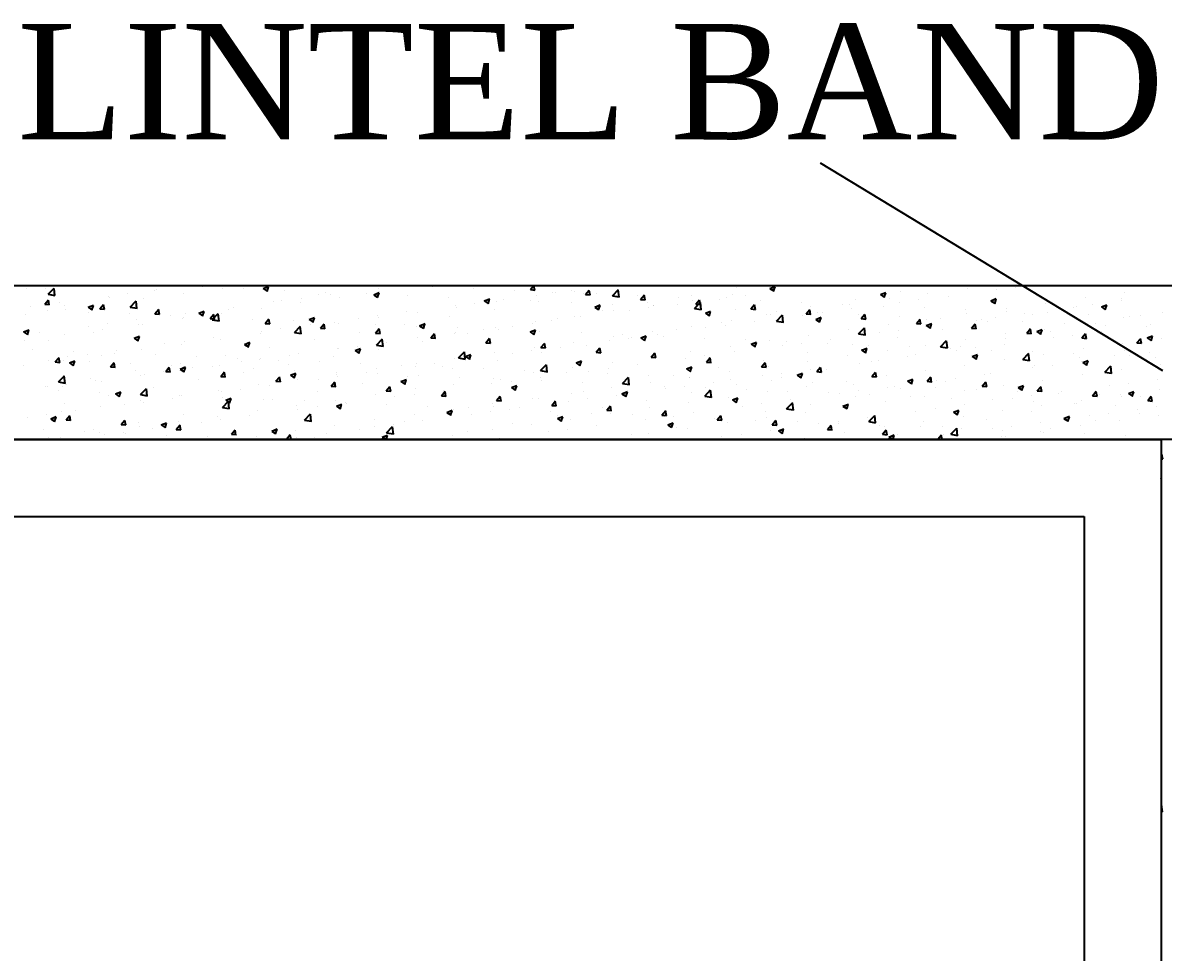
# Model space of a CAD drawing. Header units: metres. Extents: x 605 to 716, y 216 to 296.
# Drawn here: x 621.164 to 623.249, y 221.205 to 222.905 of the extents above; entities that cross this region are included whole.
import ezdxf

# ---------------------------------------------------------------- set-up
doc = ezdxf.new("R2010")
doc.units = ezdxf.units.M
doc.layers.add('1', color=1, linetype='Continuous')
doc.styles.add('ROMANTIC', font='romantic.ttf', dxfattribs={"width": 0.8})

# ---------------------------------------------------------------- blocks, each defined once
blk = doc.blocks.new('A$C1A3C141D')
at = {"color": 0}
for p, q in [((209.46, -148.05), (240.44, -166.85)), ((308.09, -159.19), (61.17, -159.19)), ((308.09, -173.11), (61.17, -173.11)), ((128.95, -173.11), (240.31, -173.11)), ((240.31, -173.11), (240.31, -298.39)), ((135.91, -180.07), (233.35, -180.07)), ((233.35, -180.07), (233.35, -291.43))]:
    blk.add_line(p, q, dxfattribs=at)
at = {"color": 2}
for p, q in [((137.61, -159.48), (137.61, -159.48)), ((139.37, -159.46), (139.37, -159.46)), ((139.57, -159.96), (140.12, -159.4)), ((139.57, -159.96), (140.19, -160.06)), ((140.19, -160.08), (140.11, -159.42)), ((146.76, -159.89), (146.76, -159.89)), ((149.16, -159.59), (149.16, -159.59)), ((149.39, -159.54), (149.39, -159.54)), ((151.8, -159.85), (151.8, -159.85)), ((153.5, -159.28), (153.5, -159.28)), ((155.32, -159.41), (155.32, -159.41)), ((157.22, -159.44), (157.22, -159.44)), ((159.05, -159.44), (159.53, -159.25)), ((159.05, -159.44), (159.39, -159.67)), ((159.39, -159.71), (159.53, -159.29)), ((160.93, -159.6), (160.93, -159.6)), ((164, -159.94), (164, -159.94)), ((164.65, -159.76), (164.65, -159.76)), ((165.11, -159.97), (165.11, -159.97)), ((168.05, -159.24), (168.05, -159.24)), ((168.37, -159.91), (168.37, -159.91)), ((169.05, -160), (169.54, -159.81)), ((169.05, -160), (169.39, -160.23)), ((169.39, -160.26), (169.53, -159.84)), ((169.51, -159.4), (169.51, -159.4)), ((169.55, -159.74), (169.55, -159.74)), ((173.13, -159.25), (173.13, -159.25)), ((174.33, -159.29), (174.33, -159.29)), ((178.04, -159.45), (178.04, -159.45)), ((181.76, -159.61), (181.76, -159.61)), ((183.22, -159.54), (183.51, -159.19)), ((183.22, -159.54), (183.64, -159.58)), ((183.63, -159.61), (183.55, -159.19)), ((185.22, -159.83), (185.22, -159.83)), ((185.47, -159.76), (185.47, -159.76)), ((186.97, -159.6), (186.97, -159.6)), ((187.26, -159.67), (187.26, -159.67)), ((188.06, -159.91), (188.06, -159.91)), ((188.21, -159.98), (188.55, -159.58)), ((188.21, -159.98), (188.63, -160.01)), ((188.62, -160.05), (188.54, -159.61)), ((189.19, -159.92), (189.19, -159.92)), ((189.6, -159.25), (189.6, -159.25)), ((190.65, -160.09), (191.19, -159.53)), ((191.26, -160.22), (191.18, -159.55)), ((192.12, -159.21), (192.12, -159.21)), ((201.91, -159.35), (201.91, -159.35)), ((204.9, -159.42), (205.39, -159.24)), ((204.9, -159.42), (205.25, -159.66)), ((205.07, -159.52), (205.07, -159.52)), ((205.24, -159.69), (205.39, -159.27)), ((205.32, -159.69), (205.32, -159.69)), ((214.91, -159.98), (215.39, -159.79)), ((214.91, -159.98), (215.25, -160.22)), ((215.25, -160.25), (215.39, -159.83)), ((216.74, -159.69), (216.74, -159.69)), ((219.2, -159.93), (219.2, -159.93)), ((222.82, -159.41), (222.82, -159.41)), ((225.43, -159.55), (225.43, -159.55)), ((227.17, -159.32), (227.17, -159.32)), ((234.9, -159.2), (234.9, -159.19)), ((237.01, -159.78), (237.01, -159.78)), ((139.26, -160.85), (139.59, -160.45)), ((139.26, -160.85), (139.67, -160.88)), ((139.67, -160.92), (139.59, -160.48)), ((140.62, -160.69), (140.62, -160.69)), ((141.04, -160.99), (141.04, -160.99)), ((143.2, -161.13), (143.68, -160.94)), ((143.54, -161.39), (143.68, -160.97)), ((144.25, -161.28), (144.58, -160.88)), ((144.66, -161.35), (144.58, -160.92)), ((144.61, -160.86), (144.61, -160.86)), ((145.02, -160.12), (145.02, -160.12)), ((145.1, -160.29), (145.1, -160.29)), ((147, -161.11), (147.54, -160.55)), ((147.61, -161.24), (147.54, -160.57)), ((148.23, -160.34), (148.23, -160.34)), ((159.94, -160.64), (159.94, -160.64)), ((160.73, -160.55), (160.73, -160.55)), ((162.42, -160.71), (162.42, -160.71)), ((162.48, -160.32), (162.48, -160.32)), ((165.94, -160.27), (165.94, -160.27)), ((172.08, -160.07), (172.08, -160.07)), ((175.8, -160.23), (175.8, -160.23)), ((176.45, -160.99), (176.45, -160.99)), ((178.19, -160.76), (178.19, -160.76)), ((179.05, -160.55), (179.54, -160.37)), ((179.05, -160.55), (179.4, -160.79)), ((179.39, -160.82), (179.53, -160.4)), ((179.51, -160.38), (179.51, -160.38)), ((180.17, -160.6), (180.17, -160.6)), ((180.83, -160.41), (180.83, -160.41)), ((183.23, -160.54), (183.23, -160.54)), ((183.74, -160.11), (183.74, -160.11)), ((184, -160.61), (184, -160.61)), ((186.94, -160.7), (186.94, -160.7)), ((189.05, -161.11), (189.54, -160.92)), ((189.39, -161.38), (189.53, -160.96)), ((190.65, -160.09), (191.27, -160.19)), ((190.66, -160.85), (190.66, -160.85)), ((192.91, -160.08), (192.91, -160.08)), ((193.2, -160.42), (193.54, -160.02)), ((193.2, -160.42), (193.62, -160.45)), ((193.61, -160.49), (193.53, -160.05)), ((193.79, -160.74), (193.79, -160.74)), ((194.36, -160.97), (194.36, -160.97)), ((194.37, -161.01), (194.37, -161.01)), ((196.54, -160.84), (196.54, -160.84)), ((196.62, -160.23), (196.62, -160.23)), ((197.85, -160.05), (197.85, -160.05)), ((197.88, -160.53), (197.88, -160.53)), ((198.07, -161.24), (198.62, -160.68)), ((198.2, -160.85), (198.53, -160.45)), ((198.2, -160.85), (198.61, -160.89)), ((198.61, -160.92), (198.53, -160.49)), ((198.69, -161.37), (198.61, -160.71)), ((200.34, -160.39), (200.34, -160.39)), ((200.94, -160.27), (200.94, -160.27)), ((201.49, -160.01), (201.49, -160.01)), ((202.68, -160.04), (202.68, -160.04)), ((203.19, -161.29), (203.52, -160.89)), ((203.6, -161.36), (203.52, -160.92)), ((204.05, -160.55), (204.05, -160.55)), ((207.77, -160.7), (207.77, -160.7)), ((211.48, -160.86), (211.48, -160.86)), ((212.11, -160.86), (212.11, -160.86)), ((212.68, -160.39), (212.68, -160.39)), ((215.2, -161.02), (215.2, -161.02)), ((215.69, -160.37), (215.69, -160.37)), ((216.66, -160.7), (216.66, -160.7)), ((218.4, -160.47), (218.4, -160.47)), ((221.04, -160.12), (221.04, -160.12)), ((224.91, -160.54), (225.4, -160.35)), ((224.91, -160.54), (225.25, -160.77)), ((225.25, -160.81), (225.39, -160.39)), ((229.82, -160.79), (229.82, -160.79)), ((233.44, -160.27), (233.44, -160.27)), ((234.12, -160.91), (234.12, -160.91)), ((234.91, -161.1), (235.4, -160.91)), ((235.25, -161.36), (235.39, -160.94)), ((236.75, -160.36), (236.75, -160.36)), ((236.75, -160.56), (236.75, -160.56)), ((137.52, -161.8), (137.52, -161.8)), ((137.99, -161.04), (137.99, -161.04)), ((139.51, -161.42), (139.51, -161.42)), ((141.1, -161.31), (141.1, -161.31)), ((143.2, -161.13), (143.54, -161.36)), ((143.22, -161.57), (143.22, -161.57)), ((144.25, -161.28), (144.66, -161.32)), ((146.94, -161.73), (146.94, -161.73)), ((147, -161.11), (147.62, -161.21)), ((149.24, -161.72), (149.58, -161.32)), ((149.24, -161.72), (149.66, -161.76)), ((149.65, -161.79), (149.57, -161.35)), ((150.65, -161.89), (150.65, -161.89)), ((151.82, -162.03), (151.82, -162.03)), ((151.96, -161.71), (151.96, -161.71)), ((153.2, -161.68), (153.69, -161.5)), ((153.2, -161.68), (153.54, -161.92)), ((153.54, -161.95), (153.68, -161.53)), ((153.7, -161.48), (153.7, -161.48)), ((154.23, -162.16), (154.57, -161.76)), ((154.37, -162.04), (154.37, -162.04)), ((154.43, -162.26), (154.97, -161.7)), ((154.64, -162.23), (154.56, -161.79)), ((155.04, -162.39), (154.97, -161.73)), ((155.23, -161.72), (155.23, -161.72)), ((155.88, -161.33), (155.88, -161.33)), ((156.34, -161.13), (156.34, -161.13)), ((158.85, -161.2), (158.85, -161.2)), ((163.2, -162.24), (163.69, -162.05)), ((169.42, -161.91), (169.42, -161.91)), ((169.47, -162.06), (169.47, -162.06)), ((172.05, -161.56), (172.05, -161.56)), ((173.04, -161.57), (173.04, -161.57)), ((175.88, -162), (175.88, -162)), ((176.56, -161.13), (176.56, -161.13)), ((179.94, -161.3), (179.94, -161.3)), ((187.18, -161.98), (187.18, -161.98)), ((187.77, -162), (187.77, -162)), ((189.05, -161.11), (189.4, -161.35)), ((189.73, -161.44), (189.73, -161.44)), ((190.79, -161.46), (190.79, -161.46)), ((192.17, -161.42), (192.17, -161.42)), ((193.91, -161.19), (193.91, -161.19)), ((198.07, -161.24), (198.69, -161.34)), ((198.09, -161.17), (198.09, -161.17)), ((199.06, -161.67), (199.54, -161.48)), ((199.06, -161.67), (199.4, -161.9)), ((199.4, -161.94), (199.54, -161.52)), ((201.8, -161.33), (201.8, -161.33)), ((203.19, -161.29), (203.6, -161.33)), ((204.56, -161.78), (204.56, -161.78)), ((204.98, -161.83), (204.98, -161.83)), ((205.5, -162.4), (206.04, -161.83)), ((205.52, -161.48), (205.52, -161.48)), ((206.11, -162.52), (206.04, -161.86)), ((207.88, -161.86), (207.88, -161.86)), ((208.18, -161.73), (208.52, -161.33)), ((208.18, -161.73), (208.6, -161.76)), ((208.5, -161.39), (208.5, -161.39)), ((208.59, -161.8), (208.51, -161.36)), ((208.62, -161.09), (208.62, -161.09)), ((209.06, -162.23), (209.55, -162.04)), ((209.23, -161.64), (209.23, -161.64)), ((209.63, -161.63), (209.63, -161.63)), ((212.26, -161.28), (212.26, -161.28)), ((212.95, -161.8), (212.95, -161.8)), ((213.17, -162.16), (213.51, -161.76)), ((213.58, -162.23), (213.5, -161.8)), ((216.66, -161.95), (216.66, -161.95)), ((218.91, -161.18), (218.91, -161.18)), ((222.63, -161.33), (222.63, -161.33)), ((222.73, -161.72), (222.73, -161.72)), ((225.34, -162.06), (225.34, -162.06)), ((226.31, -161.23), (226.31, -161.23)), ((226.34, -161.49), (226.34, -161.49)), ((227.98, -161.71), (227.98, -161.71)), ((228.63, -161.76), (228.63, -161.76)), ((230.06, -161.65), (230.06, -161.65)), ((232.37, -161.14), (232.37, -161.14)), ((232.69, -161.06), (232.69, -161.06)), ((233.77, -161.8), (233.77, -161.8)), ((234.91, -161.1), (235.26, -161.33)), ((237.49, -161.96), (237.49, -161.96)), ((238.42, -161.89), (238.42, -161.89)), ((240.44, -161.65), (240.44, -161.65)), ((143.19, -162.86), (143.19, -162.86)), ((144.93, -162.63), (144.93, -162.63)), ((147.56, -162.28), (147.56, -162.28)), ((147.76, -162.73), (147.76, -162.73)), ((148.14, -162.66), (148.14, -162.66)), ((151.72, -162.17), (151.72, -162.17)), ((154.23, -162.16), (154.65, -162.19)), ((154.43, -162.26), (155.05, -162.36)), ((158.08, -162.2), (158.08, -162.2)), ((159.22, -162.59), (159.56, -162.19)), ((159.22, -162.59), (159.64, -162.63)), ((159.63, -162.66), (159.55, -162.23)), ((160.64, -163.07), (160.64, -163.07)), ((161.8, -162.36), (161.8, -162.36)), ((161.86, -163.42), (162.4, -162.85)), ((162.34, -163.03), (162.34, -163.03)), ((162.47, -163.54), (162.39, -162.88)), ((163.2, -162.24), (163.55, -162.48)), ((163.28, -162.72), (163.28, -162.72)), ((163.54, -162.51), (163.68, -162.09)), ((164.22, -163.03), (164.55, -162.63)), ((164.22, -163.03), (164.63, -163.07)), ((164.63, -163.1), (164.55, -162.66)), ((165.51, -162.52), (165.51, -162.52)), ((165.85, -162.58), (165.85, -162.58)), ((167.68, -162.14), (167.68, -162.14)), ((169.21, -163.47), (169.54, -163.07)), ((169.23, -162.67), (169.23, -162.67)), ((171.83, -162.7), (171.83, -162.7)), ((172.94, -162.83), (172.94, -162.83)), ((173.2, -162.8), (173.69, -162.61)), ((173.2, -162.8), (173.55, -163.03)), ((173.54, -163.07), (173.68, -162.65)), ((176.66, -162.99), (176.66, -162.99)), ((180.09, -162.92), (180.09, -162.92)), ((181.61, -162.83), (181.61, -162.83)), ((183.39, -162.58), (183.39, -162.58)), ((183.66, -162.43), (183.66, -162.43)), ((185.14, -162.35), (185.14, -162.35)), ((185.67, -162.14), (185.67, -162.14)), ((197.79, -162.84), (197.79, -162.84)), ((199.11, -163.01), (199.11, -163.01)), ((200.5, -162.48), (200.5, -162.48)), ((200.85, -162.78), (200.85, -162.78)), ((201.41, -162.32), (201.41, -162.32)), ((203.49, -162.43), (203.49, -162.43)), ((205.5, -162.4), (206.12, -162.49)), ((209.06, -162.23), (209.4, -162.46)), ((209.4, -162.49), (209.54, -162.07)), ((212.93, -163.55), (213.47, -162.98)), ((213.17, -162.16), (213.59, -162.2)), ((213.54, -163.67), (213.47, -163.01)), ((215.6, -162.69), (215.6, -162.69)), ((218.16, -162.6), (218.5, -162.2)), ((218.16, -162.6), (218.58, -162.64)), ((218.57, -162.67), (218.49, -162.23)), ((219.06, -162.78), (219.55, -162.6)), ((219.06, -162.78), (219.41, -163.02)), ((219.12, -162.25), (219.12, -162.25)), ((219.2, -162.87), (219.2, -162.87)), ((219.4, -163.05), (219.54, -162.63)), ((220.38, -162.11), (220.38, -162.11)), ((223.16, -163.04), (223.49, -162.64)), ((223.16, -163.04), (223.57, -163.07)), ((223.57, -163.11), (223.49, -162.67)), ((223.6, -162.29), (223.6, -162.29)), ((224.1, -162.27), (224.1, -162.27)), ((224.57, -162.45), (224.57, -162.45)), ((227.81, -162.42), (227.81, -162.42)), ((228.15, -163.47), (228.48, -163.07)), ((231.53, -162.58), (231.53, -162.58)), ((233.35, -162.58), (233.35, -162.58)), ((234.36, -162.59), (234.36, -162.59)), ((235.24, -162.74), (235.24, -162.74)), ((236.93, -162.09), (236.93, -162.09)), ((238.96, -162.9), (238.96, -162.9)), ((239.32, -162.73), (239.32, -162.73)), ((137.35, -163.37), (137.84, -163.18)), ((137.35, -163.37), (137.69, -163.61)), ((137.44, -164.12), (137.44, -164.12)), ((137.69, -163.64), (137.83, -163.22)), ((138.79, -163.44), (138.79, -163.44)), ((139.64, -164.12), (139.64, -164.12)), ((141.01, -163.63), (141.01, -163.63)), ((143.7, -163.42), (143.7, -163.42)), ((144.53, -163.18), (144.53, -163.18)), ((147.35, -163.93), (147.84, -163.74)), ((147.35, -163.93), (147.7, -164.16)), ((147.69, -164.2), (147.83, -163.78)), ((154.51, -163.87), (154.51, -163.87)), ((155.15, -164.04), (155.15, -164.04)), ((158.76, -163.52), (158.76, -163.52)), ((158.9, -163.3), (158.9, -163.3)), ((161.86, -163.42), (162.48, -163.51)), ((163.71, -164.09), (163.71, -164.09)), ((167.77, -163.39), (167.77, -163.39)), ((169.21, -163.47), (169.62, -163.5)), ((169.29, -164.57), (169.83, -164)), ((169.62, -163.54), (169.54, -163.1)), ((169.9, -164.69), (169.82, -164.03)), ((172.96, -163.89), (172.96, -163.89)), ((174.2, -163.9), (174.54, -163.5)), ((174.2, -163.9), (174.62, -163.94)), ((174.61, -163.97), (174.53, -163.54)), ((174.62, -163.73), (174.62, -163.73)), ((176.36, -163.5), (176.36, -163.5)), ((176.47, -163.44), (176.47, -163.44)), ((177.55, -163.53), (177.55, -163.53)), ((179, -163.15), (179, -163.15)), ((179.19, -164.34), (179.53, -163.94)), ((179.6, -164.41), (179.52, -163.97)), ((180.37, -163.14), (180.37, -163.14)), ((183.21, -163.36), (183.69, -163.17)), ((183.21, -163.36), (183.55, -163.59)), ((183.55, -163.62), (183.69, -163.2)), ((184.09, -163.3), (184.09, -163.3)), ((187.81, -163.46), (187.81, -163.46)), ((190.71, -163.78), (190.71, -163.78)), ((191.52, -163.61), (191.52, -163.61)), ((192.08, -163.94), (192.08, -163.94)), ((192.39, -163.87), (192.39, -163.87)), ((193.21, -163.91), (193.7, -163.73)), ((193.21, -163.91), (193.55, -164.15)), ((193.55, -164.18), (193.69, -163.76)), ((194.28, -163.29), (194.28, -163.29)), ((194.71, -163.59), (194.71, -163.59)), ((195.24, -163.77), (195.24, -163.77)), ((196.45, -163.18), (196.45, -163.18)), ((198.95, -163.93), (198.95, -163.93)), ((202.67, -164.09), (202.67, -164.09)), ((208.41, -163.7), (208.41, -163.7)), ((210.43, -164.02), (210.43, -164.02)), ((212.03, -163.18), (212.03, -163.18)), ((212.93, -163.55), (213.55, -163.64)), ((214.83, -163.45), (214.83, -163.45)), ((216.45, -163.85), (216.45, -163.85)), ((216.57, -163.22), (216.57, -163.22)), ((220.51, -163.15), (220.51, -163.15)), ((222.65, -164.04), (222.65, -164.04)), ((226.22, -163.55), (226.22, -163.55)), ((226.24, -163.98), (226.24, -163.98)), ((228.15, -163.47), (228.56, -163.51)), ((228.56, -163.54), (228.48, -163.11)), ((229.06, -163.34), (229.55, -163.15)), ((229.06, -163.34), (229.41, -163.57)), ((229.4, -163.61), (229.54, -163.19)), ((229.74, -163.11), (229.74, -163.11)), ((230.3, -163.29), (230.3, -163.29)), ((230.54, -163.88), (230.54, -163.88)), ((232.29, -163.65), (232.29, -163.65)), ((233.14, -163.91), (233.48, -163.51)), ((233.14, -163.91), (233.56, -163.95)), ((233.55, -163.98), (233.47, -163.54)), ((234.92, -163.3), (234.92, -163.3)), ((238.13, -164.35), (238.47, -163.95)), ((238.54, -164.42), (238.46, -163.98)), ((239.06, -163.9), (239.55, -163.71)), ((239.06, -163.9), (239.41, -164.13)), ((239.41, -164.17), (239.55, -163.75)), ((240.36, -163.97), (240.36, -163.97)), ((138.15, -164.97), (138.15, -164.97)), ((141.87, -165.13), (141.87, -165.13)), ((145.73, -165.03), (145.73, -165.03)), ((148.06, -164.98), (148.06, -164.98)), ((150.13, -164.45), (150.13, -164.45)), ((151.63, -164.49), (151.63, -164.49)), ((151.87, -164.22), (151.87, -164.22)), ((157.35, -164.49), (157.84, -164.3)), ((157.35, -164.49), (157.7, -164.72)), ((157.69, -164.75), (157.83, -164.33)), ((159.65, -164.79), (159.65, -164.79)), ((165.77, -164.9), (165.77, -164.9)), ((165.85, -164.89), (165.85, -164.89)), ((167.36, -165.04), (167.84, -164.86)), ((167.36, -165.04), (167.7, -165.28)), ((167.59, -164.66), (167.59, -164.66)), ((167.7, -165.31), (167.84, -164.89)), ((169.29, -164.57), (169.9, -164.66)), ((169.38, -164.38), (169.38, -164.38)), ((169.43, -164.92), (169.43, -164.92)), ((170.22, -164.31), (170.22, -164.31)), ((173.49, -164.23), (173.49, -164.23)), ((176.71, -165.72), (177.26, -165.16)), ((179.19, -164.34), (179.61, -164.38)), ((183.3, -165.09), (183.3, -165.09)), ((183.57, -164.75), (183.57, -164.75)), ((184.18, -164.78), (184.52, -164.38)), ((184.18, -164.78), (184.6, -164.81)), ((184.6, -164.85), (184.51, -164.41)), ((185.94, -164.74), (185.94, -164.74)), ((187.09, -164.3), (187.09, -164.3)), ((188.33, -164.57), (188.33, -164.57)), ((189.18, -165.21), (189.51, -164.81)), ((189.59, -165.28), (189.51, -164.85)), ((190.34, -164.17), (190.34, -164.17)), ((197.71, -165.16), (197.71, -165.16)), ((201.32, -164.64), (201.32, -164.64)), ((203.21, -164.47), (203.7, -164.28)), ((203.21, -164.47), (203.56, -164.7)), ((203.55, -164.74), (203.69, -164.32)), ((204.9, -164.15), (204.9, -164.15)), ((206.05, -164.6), (206.05, -164.6)), ((206.38, -164.24), (206.38, -164.24)), ((207.79, -164.37), (207.79, -164.37)), ((210.1, -164.4), (210.1, -164.4)), ((212.39, -164.54), (212.39, -164.54)), ((213.21, -165.03), (213.7, -164.84)), ((213.21, -165.03), (213.56, -165.26)), ((213.55, -165.3), (213.69, -164.88)), ((213.81, -164.56), (213.81, -164.56)), ((215.52, -165.01), (215.52, -165.01)), ((217.53, -164.71), (217.53, -164.71)), ((219.03, -164.56), (219.03, -164.56)), ((220.36, -164.7), (220.9, -164.14)), ((220.36, -164.7), (220.98, -164.8)), ((220.97, -164.82), (220.89, -164.16)), ((221.24, -164.87), (221.24, -164.87)), ((221.77, -165.04), (221.77, -165.04)), ((222.18, -164.68), (222.18, -164.68)), ((223.51, -164.81), (223.51, -164.81)), ((224.96, -165.03), (224.96, -165.03)), ((226.15, -164.46), (226.15, -164.46)), ((233.27, -164.9), (233.27, -164.9)), ((236.84, -164.41), (236.84, -164.41)), ((237.01, -165.02), (237.01, -165.02)), ((238.13, -164.35), (238.55, -164.38)), ((139.62, -165.91), (139.62, -165.91)), ((140.22, -166.08), (140.56, -165.68)), ((140.22, -166.08), (140.64, -166.12)), ((140.63, -166.15), (140.55, -165.72)), ((140.93, -165.94), (140.93, -165.94)), ((141.35, -165.61), (141.35, -165.61)), ((141.5, -166.17), (141.99, -165.99)), ((141.5, -166.17), (141.85, -166.41)), ((141.84, -166.44), (141.98, -166.02)), ((143.1, -165.38), (143.1, -165.38)), ((143.33, -166.06), (143.33, -166.06)), ((144.44, -165.5), (144.44, -165.5)), ((145.21, -166.52), (145.55, -166.12)), ((145.62, -166.59), (145.54, -166.15)), ((145.58, -165.29), (145.58, -165.29)), ((149.3, -165.44), (149.3, -165.44)), ((151.53, -166.18), (151.53, -166.18)), ((153.01, -165.6), (153.01, -165.6)), ((155.59, -165.48), (155.59, -165.48)), ((156.73, -165.76), (156.73, -165.76)), ((157.07, -166.04), (157.07, -166.04)), ((158.68, -165.84), (158.68, -165.84)), ((158.81, -165.81), (158.81, -165.81)), ((160.44, -165.91), (160.44, -165.91)), ((161.45, -165.46), (161.45, -165.46)), ((162.25, -165.35), (162.25, -165.35)), ((164.16, -166.07), (164.16, -166.07)), ((165.38, -165.62), (165.38, -165.62)), ((176.39, -165.76), (176.39, -165.76)), ((176.71, -165.72), (177.33, -165.82)), ((177.17, -165.9), (177.17, -165.9)), ((177.33, -165.84), (177.25, -165.18)), ((177.36, -165.6), (177.84, -165.41)), ((177.36, -165.6), (177.7, -165.83)), ((177.7, -165.87), (177.84, -165.45)), ((180, -165.24), (180, -165.24)), ((180.21, -165.97), (180.21, -165.97)), ((181.56, -165.32), (181.56, -165.32)), ((184.27, -165.27), (184.27, -165.27)), ((187.36, -166.16), (187.85, -165.97)), ((187.36, -166.16), (187.71, -166.39)), ((187.7, -166.43), (187.84, -166.01)), ((189.18, -165.21), (189.59, -165.25)), ((190.62, -166.1), (190.62, -166.1)), ((194.17, -165.65), (194.5, -165.25)), ((194.17, -165.65), (194.59, -165.69)), ((194.19, -165.61), (194.19, -165.61)), ((194.58, -165.72), (194.5, -165.28)), ((197.28, -165.76), (197.28, -165.76)), ((199.02, -165.53), (199.02, -165.53)), ((199.16, -166.09), (199.5, -165.69)), ((199.16, -166.09), (199.58, -166.12)), ((199.57, -166.16), (199.49, -165.72)), ((201.66, -165.18), (201.66, -165.18)), ((204.15, -166.52), (204.49, -166.12)), ((204.28, -165.94), (204.28, -165.94)), ((204.56, -166.59), (204.48, -166.16)), ((208.33, -166.02), (208.33, -166.02)), ((208.34, -165.24), (208.34, -165.24)), ((211.94, -165.5), (211.94, -165.5)), ((213, -166.19), (213, -166.19)), ((214.06, -166.07), (214.06, -166.07)), ((214.74, -165.96), (214.74, -165.96)), ((217.37, -165.61), (217.37, -165.61)), ((218.12, -165.38), (218.12, -165.38)), ((223.21, -165.59), (223.7, -165.4)), ((223.21, -165.59), (223.56, -165.82)), ((223.56, -165.85), (223.7, -165.43)), ((226.14, -165.87), (226.14, -165.87)), ((227.79, -165.85), (228.33, -165.29)), ((227.79, -165.85), (228.4, -165.95)), ((228.4, -165.98), (228.32, -165.31)), ((228.67, -165.18), (228.67, -165.18)), ((229.65, -165.42), (229.65, -165.42)), ((232.39, -165.34), (232.39, -165.34)), ((232.96, -165.72), (232.96, -165.72)), ((233.09, -166.05), (233.09, -166.05)), ((233.22, -166.14), (233.7, -165.96)), ((233.22, -166.14), (233.56, -166.38)), ((233.56, -166.41), (233.7, -165.99)), ((236.1, -165.5), (236.1, -165.5)), ((237.49, -165.47), (237.49, -165.47)), ((239.23, -165.24), (239.23, -165.24)), ((239.82, -165.66), (239.82, -165.66)), ((137.36, -166.43), (137.36, -166.43)), ((145.21, -166.52), (145.63, -166.55)), ((147.05, -166.22), (147.05, -166.22)), ((147.47, -166.88), (147.47, -166.88)), ((148.3, -167.2), (148.3, -167.2)), ((150.04, -166.97), (150.04, -166.97)), ((150.21, -166.95), (150.54, -166.56)), ((150.21, -166.95), (150.62, -166.99)), ((150.62, -167.03), (150.54, -166.59)), ((150.76, -166.38), (150.76, -166.38)), ((151.51, -166.73), (151.99, -166.54)), ((151.51, -166.73), (151.85, -166.96)), ((151.55, -166.8), (151.55, -166.8)), ((151.85, -167), (151.99, -166.58)), ((152.68, -166.62), (152.68, -166.62)), ((154.48, -166.54), (154.48, -166.54)), ((155.06, -166.36), (155.06, -166.36)), ((155.2, -167.39), (155.53, -166.99)), ((155.61, -167.46), (155.53, -167.03)), ((157.26, -167.01), (157.26, -167.01)), ((158.19, -166.69), (158.19, -166.69)), ((161.32, -166.32), (161.32, -166.32)), ((161.51, -167.29), (161.99, -167.1)), ((161.85, -167.56), (161.99, -167.14)), ((161.91, -166.85), (161.91, -166.85)), ((165.63, -167.01), (165.63, -167.01)), ((165.68, -167.22), (165.68, -167.22)), ((167.87, -166.23), (167.87, -166.23)), ((168.39, -167.05), (168.39, -167.05)), ((169.3, -166.69), (169.3, -166.69)), ((169.34, -167.16), (169.34, -167.16)), ((171.59, -166.39), (171.59, -166.39)), ((172.79, -166.48), (172.79, -166.48)), ((172.87, -166.2), (172.87, -166.2)), ((174.53, -166.25), (174.53, -166.25)), ((175.3, -166.54), (175.3, -166.54)), ((176.15, -166.66), (176.15, -166.66)), ((179.02, -166.7), (179.02, -166.7)), ((182.73, -166.86), (182.73, -166.86)), ((183.49, -167.06), (183.49, -167.06)), ((184.14, -166.87), (184.68, -166.31)), ((184.14, -166.87), (184.76, -166.97)), ((184.75, -167), (184.68, -166.33)), ((186.45, -167.01), (186.45, -167.01)), ((187.01, -166.62), (187.01, -166.62)), ((188.5, -166.91), (188.5, -166.91)), ((190.17, -167.17), (190.17, -167.17)), ((190.25, -166.68), (190.25, -166.68)), ((192.88, -166.33), (192.88, -166.33)), ((197.36, -166.72), (197.85, -166.53)), ((197.36, -166.72), (197.71, -166.95)), ((197.7, -166.98), (197.84, -166.56)), ((200.22, -166.63), (200.22, -166.63)), ((201.24, -166.96), (201.24, -166.96)), ((204.15, -166.52), (204.57, -166.56)), ((204.81, -166.47), (204.81, -166.47)), ((205.96, -167.12), (205.96, -167.12)), ((207.36, -167.27), (207.85, -167.09)), ((207.7, -167.54), (207.85, -167.12)), ((208.6, -166.77), (208.6, -166.77)), ((209.15, -166.96), (209.48, -166.56)), ((209.15, -166.96), (209.56, -167)), ((209.56, -167.03), (209.48, -166.6)), ((210, -166.77), (210, -166.77)), ((214.14, -167.4), (214.47, -167)), ((214.55, -167.47), (214.47, -167.03)), ((218.95, -166.88), (218.95, -166.88)), ((222.56, -166.36), (222.56, -166.36)), ((224.32, -167.2), (224.32, -167.2)), ((224.84, -167.11), (224.84, -167.11)), ((228.71, -166.63), (228.71, -166.63)), ((228.9, -166.42), (228.9, -166.42)), ((230.45, -166.4), (230.45, -166.4)), ((233.18, -167.22), (233.18, -167.22)), ((235.21, -167), (235.76, -166.44)), ((235.21, -167), (235.83, -167.1)), ((235.83, -167.13), (235.75, -166.47)), ((236.76, -166.73), (236.76, -166.73)), ((240.27, -166.28), (240.27, -166.28)), ((140.5, -167.89), (141.04, -167.33)), ((140.5, -167.89), (141.12, -167.99)), ((141.11, -168.02), (141.03, -167.35)), ((141.27, -168.12), (141.27, -168.12)), ((143.41, -167.58), (143.41, -167.58)), ((143.9, -167.77), (143.9, -167.77)), ((144.36, -167.81), (144.36, -167.81)), ((147.97, -167.29), (147.97, -167.29)), ((153.2, -167.71), (153.2, -167.71)), ((155.2, -167.39), (155.61, -167.43)), ((158.59, -168.15), (158.59, -168.15)), ((159.62, -168.21), (159.62, -168.21)), ((160.19, -167.83), (160.53, -167.43)), ((160.19, -167.83), (160.61, -167.86)), ((160.6, -167.9), (160.52, -167.46)), ((161.51, -167.29), (161.85, -167.52)), ((162.17, -167.66), (162.17, -167.66)), ((164.01, -167.63), (164.01, -167.63)), ((165.18, -168.27), (165.52, -167.87)), ((165.59, -168.34), (165.51, -167.9)), ((165.76, -167.4), (165.76, -167.4)), ((168.03, -168.06), (168.03, -168.06)), ((171.51, -167.85), (172, -167.66)), ((171.51, -167.85), (171.86, -168.08)), ((171.85, -168.11), (171.99, -167.69)), ((172.09, -167.36), (172.09, -167.36)), ((173.06, -167.32), (173.06, -167.32)), ((176.3, -168.08), (176.3, -168.08)), ((176.77, -167.48), (176.77, -167.48)), ((179.73, -168.07), (179.73, -168.07)), ((179.92, -167.55), (179.92, -167.55)), ((180.49, -167.63), (180.49, -167.63)), ((181.47, -167.84), (181.47, -167.84)), ((181.51, -168.4), (182, -168.22)), ((181.85, -168.67), (181.99, -168.25)), ((184.11, -167.49), (184.11, -167.49)), ((184.2, -167.79), (184.2, -167.79)), ((187.92, -167.95), (187.92, -167.95)), ((191.57, -168.02), (192.11, -167.46)), ((191.57, -168.02), (192.19, -168.12)), ((191.63, -168.11), (191.63, -168.11)), ((192.18, -168.15), (192.1, -167.49)), ((192.1, -168.03), (192.1, -168.03)), ((193.88, -167.33), (193.88, -167.33)), ((194.11, -167.92), (194.11, -167.92)), ((196.16, -167.33), (196.16, -167.33)), ((197.6, -167.48), (197.6, -167.48)), ((197.63, -167.48), (197.63, -167.48)), ((199.83, -167.92), (199.83, -167.92)), ((201.31, -167.64), (201.31, -167.64)), ((201.89, -168.16), (201.89, -168.16)), ((204.22, -167.35), (204.22, -167.35)), ((205.03, -167.8), (205.03, -167.8)), ((205.94, -167.47), (205.94, -167.47)), ((207.36, -167.27), (207.71, -167.51)), ((208.74, -167.96), (208.74, -167.96)), ((211.86, -167.82), (211.86, -167.82)), ((212.46, -168.11), (212.46, -168.11)), ((214.14, -167.4), (214.55, -167.43)), ((215.43, -167.33), (215.43, -167.33)), ((217.37, -167.83), (217.85, -167.64)), ((217.37, -167.83), (217.71, -168.06)), ((217.71, -168.1), (217.85, -167.68)), ((219.13, -167.83), (219.46, -167.43)), ((219.13, -167.83), (219.55, -167.87)), ((219.54, -167.9), (219.46, -167.47)), ((219.94, -167.78), (219.94, -167.78)), ((220.78, -167.81), (220.78, -167.81)), ((221.68, -167.55), (221.68, -167.55)), ((224.12, -168.27), (224.46, -167.87)), ((224.53, -168.34), (224.45, -167.91)), ((226.05, -168.19), (226.05, -168.19)), ((227.37, -168.39), (227.86, -168.2)), ((227.71, -168.66), (227.85, -168.24)), ((229.57, -167.74), (229.57, -167.74)), ((235.65, -168.22), (235.65, -168.22)), ((237.4, -167.99), (237.4, -167.99)), ((240.03, -167.64), (240.03, -167.64)), ((139.35, -168.27), (139.35, -168.27)), ((139.52, -168.35), (139.52, -168.35)), ((140.48, -168.67), (140.48, -168.67)), ((140.84, -168.26), (140.84, -168.26)), ((144.2, -168.82), (144.2, -168.82)), ((145.08, -169.1), (145.08, -169.1)), ((145.66, -168.98), (146.14, -168.79)), ((145.66, -168.98), (146, -169.21)), ((146, -169.24), (146.14, -168.82)), ((147.91, -168.98), (147.91, -168.98)), ((147.92, -169.04), (148.47, -168.48)), ((147.92, -169.04), (148.54, -169.14)), ((148.54, -169.17), (148.46, -168.51)), ((149.14, -168.41), (149.14, -168.41)), ((151.46, -169.12), (151.46, -169.12)), ((151.63, -169.14), (151.63, -169.14)), ((154.98, -168.67), (154.98, -168.67)), ((155.24, -168.79), (155.24, -168.79)), ((156.98, -168.56), (156.98, -168.56)), ((163.97, -168.75), (163.97, -168.75)), ((165.18, -168.27), (165.6, -168.3)), ((169.21, -169.01), (169.21, -169.01)), ((170.17, -168.7), (170.51, -168.3)), ((170.17, -168.7), (170.59, -168.74)), ((170.58, -168.77), (170.5, -168.34)), ((170.96, -169.22), (170.96, -169.22)), ((172.7, -168.99), (172.7, -168.99)), ((172.79, -168.52), (172.79, -168.52)), ((175.17, -169.14), (175.5, -168.74)), ((175.17, -169.14), (175.58, -169.18)), ((175.34, -168.64), (175.34, -168.64)), ((175.58, -169.21), (175.5, -168.77)), ((180.16, -169.58), (180.49, -169.18)), ((180.57, -169.65), (180.49, -169.21)), ((181.51, -168.4), (181.86, -168.64)), ((186.92, -168.94), (186.92, -168.94)), ((188.04, -168.72), (188.04, -168.72)), ((190.54, -168.41), (190.54, -168.41)), ((191.05, -169.08), (191.05, -169.08)), ((191.51, -168.96), (192, -168.77)), ((191.51, -168.96), (191.86, -169.19)), ((191.85, -169.23), (192, -168.81)), ((195.35, -168.26), (195.35, -168.26)), ((195.45, -168.5), (195.45, -168.5)), ((197.19, -168.27), (197.19, -168.27)), ((197.83, -168.86), (197.83, -168.86)), ((199, -169.18), (199.54, -168.61)), ((199, -169.18), (199.62, -169.27)), ((199.06, -168.42), (199.06, -168.42)), ((199.61, -169.3), (199.53, -168.64)), ((201.16, -169.27), (201.16, -169.27)), ((202.78, -168.58), (202.78, -168.58)), ((204.73, -168.78), (204.73, -168.78)), ((206.49, -168.73), (206.49, -168.73)), ((208.24, -168.34), (208.24, -168.34)), ((210.21, -168.89), (210.21, -168.89)), ((211.16, -168.94), (211.16, -168.94)), ((212.66, -169.2), (212.66, -169.2)), ((212.91, -168.71), (212.91, -168.71)), ((213.92, -169.05), (213.92, -169.05)), ((215.54, -168.36), (215.54, -168.36)), ((216.17, -168.27), (216.17, -168.27)), ((216.72, -168.51), (216.72, -168.51)), ((217.64, -169.2), (217.64, -169.2)), ((218.86, -169.2), (218.86, -169.2)), ((219.89, -168.43), (219.89, -168.43)), ((222.48, -168.68), (222.48, -168.68)), ((223.6, -168.58), (223.6, -168.58)), ((224.12, -168.27), (224.54, -168.31)), ((227.32, -168.74), (227.32, -168.74)), ((227.37, -168.39), (227.72, -168.62)), ((228.62, -169.14), (228.62, -169.14)), ((229.11, -168.71), (229.45, -168.31)), ((229.11, -168.71), (229.53, -168.74)), ((229.52, -168.78), (229.44, -168.34)), ((231.03, -168.9), (231.03, -168.9)), ((231.26, -168.79), (231.26, -168.79)), ((234.11, -169.14), (234.44, -168.74)), ((234.11, -169.14), (234.52, -169.18)), ((234.52, -169.22), (234.44, -168.78)), ((234.75, -169.05), (234.75, -169.05)), ((236.67, -169.04), (236.67, -169.04)), ((236.73, -169.18), (236.73, -169.18)), ((237.37, -168.95), (237.86, -168.76)), ((237.37, -168.95), (237.72, -169.18)), ((237.71, -169.21), (237.85, -168.79)), ((238.46, -169.21), (238.46, -169.21)), ((239.1, -169.58), (239.43, -169.18)), ((239.51, -169.65), (239.43, -169.22)), ((240.19, -168.6), (240.19, -168.6)), ((141.02, -169.8), (141.02, -169.8)), ((144.28, -170.13), (144.28, -170.13)), ((146.47, -169.94), (146.47, -169.94)), ((147.89, -169.61), (147.89, -169.61)), ((148.21, -169.71), (148.21, -169.71)), ((150.84, -169.36), (150.84, -169.36)), ((155.34, -169.3), (155.34, -169.3)), ((155.35, -170.2), (155.89, -169.63)), ((155.35, -170.2), (155.97, -170.29)), ((155.66, -169.53), (156.15, -169.35)), ((155.66, -169.53), (156.01, -169.77)), ((155.86, -170.15), (155.86, -170.15)), ((155.97, -170.32), (155.89, -169.66)), ((156, -169.8), (156.14, -169.38)), ((159.06, -169.45), (159.06, -169.45)), ((159.92, -169.45), (159.92, -169.45)), ((162.08, -169.98), (162.08, -169.98)), ((162.77, -169.61), (162.77, -169.61)), ((163.93, -170.15), (163.93, -170.15)), ((165.6, -169.53), (165.6, -169.53)), ((165.66, -170.09), (166.15, -169.9)), ((165.66, -170.09), (166.01, -170.32)), ((166, -170.36), (166.14, -169.94)), ((166.49, -169.77), (166.49, -169.77)), ((166.56, -169.8), (166.56, -169.8)), ((170.2, -169.92), (170.2, -169.92)), ((173.92, -170.08), (173.92, -170.08)), ((177.63, -170.24), (177.63, -170.24)), ((179.83, -169.87), (179.83, -169.87)), ((179.92, -170.12), (179.92, -170.12)), ((180.16, -169.58), (180.57, -169.61)), ((182.28, -170.23), (182.28, -170.23)), ((183.41, -169.38), (183.41, -169.38)), ((183.98, -169.42), (183.98, -169.42)), ((185.15, -170.01), (185.49, -169.61)), ((185.15, -170.01), (185.57, -170.05)), ((185.56, -170.08), (185.48, -169.65)), ((186.67, -169.66), (186.67, -169.66)), ((188.42, -169.43), (188.42, -169.43)), ((189.71, -170.25), (189.71, -170.25)), ((190.14, -170.45), (190.48, -170.05)), ((190.55, -170.52), (190.47, -170.08)), ((193.77, -169.56), (193.77, -169.56)), ((194.02, -170.24), (194.02, -170.24)), ((197.54, -169.79), (197.54, -169.79)), ((201.52, -169.52), (202, -169.33)), ((201.52, -169.52), (201.86, -169.75)), ((201.86, -169.79), (202, -169.37)), ((202.39, -170.09), (202.39, -170.09)), ((204.13, -169.86), (204.13, -169.86)), ((206.42, -170.33), (206.97, -169.76)), ((206.77, -169.51), (206.77, -169.51)), ((207.04, -170.45), (206.96, -169.79)), ((208.6, -169.9), (208.6, -169.9)), ((211.52, -170.08), (212.01, -169.89)), ((211.52, -170.08), (211.87, -170.31)), ((211.77, -170.13), (211.77, -170.13)), ((211.86, -170.34), (212, -169.92)), ((215.35, -169.64), (215.35, -169.64)), ((219.85, -170.3), (219.85, -170.3)), ((221.36, -169.36), (221.36, -169.36)), ((222.49, -169.95), (222.49, -169.95)), ((225.07, -169.52), (225.07, -169.52)), ((226.88, -169.37), (226.88, -169.37)), ((228.79, -169.68), (228.79, -169.68)), ((229.48, -170.06), (229.48, -170.06)), ((232.5, -169.83), (232.5, -169.83)), ((232.67, -169.87), (232.67, -169.87)), ((233.1, -169.53), (233.1, -169.53)), ((236.22, -169.99), (236.22, -169.99)), ((239.1, -169.58), (239.51, -169.62)), ((239.93, -170.15), (239.93, -170.15)), ((137.69, -171.1), (137.69, -171.1)), ((139.44, -170.87), (139.44, -170.87)), ((139.81, -171.22), (140.3, -171.03)), ((139.81, -171.22), (140.16, -171.45)), ((140.15, -171.49), (140.29, -171.07)), ((140.76, -170.58), (140.76, -170.58)), ((141.19, -171.32), (141.52, -170.92)), ((141.19, -171.32), (141.6, -171.35)), ((141.6, -171.39), (141.52, -170.95)), ((142.07, -170.52), (142.07, -170.52)), ((146.18, -171.75), (146.52, -171.35)), ((151.8, -170.84), (151.8, -170.84)), ((154.89, -170.99), (154.89, -170.99)), ((155.15, -171.3), (155.15, -171.3)), ((157.79, -170.95), (157.79, -170.95)), ((158.51, -170.47), (158.51, -170.47)), ((162.18, -170.38), (162.18, -170.38)), ((162.78, -171.35), (163.32, -170.78)), ((162.78, -171.35), (163.4, -171.44)), ((163.39, -171.47), (163.32, -170.81)), ((169.13, -171.33), (169.13, -171.33)), ((172.7, -170.84), (172.7, -170.84)), ((175.66, -170.65), (176.15, -170.46)), ((175.66, -170.65), (176.01, -170.88)), ((175.86, -170.81), (175.86, -170.81)), ((176, -170.92), (176.15, -170.5)), ((176.22, -170.39), (176.22, -170.39)), ((177.9, -170.81), (177.9, -170.81)), ((179.64, -170.58), (179.64, -170.58)), ((181.35, -170.39), (181.35, -170.39)), ((185.07, -170.55), (185.07, -170.55)), ((185.65, -170.95), (185.65, -170.95)), ((185.67, -171.21), (186.15, -171.02)), ((185.67, -171.21), (186.01, -171.44)), ((186.01, -171.47), (186.15, -171.05)), ((186.84, -171.25), (186.84, -171.25)), ((188.78, -170.71), (188.78, -170.71)), ((190.14, -170.45), (190.56, -170.49)), ((190.45, -170.73), (190.45, -170.73)), ((192.5, -170.87), (192.5, -170.87)), ((193.62, -171.25), (193.62, -171.25)), ((195.13, -170.89), (195.47, -170.49)), ((195.13, -170.89), (195.55, -170.92)), ((195.36, -171.02), (195.36, -171.02)), ((195.55, -170.96), (195.46, -170.52)), ((196.21, -171.02), (196.21, -171.02)), ((198, -170.67), (198, -170.67)), ((199.93, -171.18), (199.93, -171.18)), ((200.13, -171.32), (200.46, -170.92)), ((200.13, -171.32), (200.54, -171.36)), ((200.54, -171.39), (200.46, -170.96)), ((200.48, -171.29), (200.48, -171.29)), ((203.64, -171.34), (203.64, -171.34)), ((204.54, -170.6), (204.54, -170.6)), ((204.64, -171.1), (204.64, -171.1)), ((206.42, -170.33), (207.04, -170.42)), ((208.16, -170.65), (208.16, -170.65)), ((213.71, -171.1), (213.71, -171.1)), ((213.85, -171.48), (214.39, -170.92)), ((214.47, -171.6), (214.39, -170.94)), ((218.11, -170.53), (218.11, -170.53)), ((221.52, -170.63), (222.01, -170.45)), ((221.52, -170.63), (221.87, -170.87)), ((221.86, -170.9), (222, -170.48)), ((222.39, -170.99), (222.39, -170.99)), ((224.55, -171.27), (224.55, -171.27)), ((225.97, -170.5), (225.97, -170.5)), ((228.61, -170.57), (228.61, -170.57)), ((231.52, -171.19), (232.01, -171)), ((231.52, -171.19), (231.87, -171.42)), ((231.86, -171.46), (232.01, -171.04)), ((233.82, -170.96), (233.82, -170.96)), ((235.57, -170.73), (235.57, -170.73)), ((238.2, -170.38), (238.2, -170.38)), ((238.39, -170.71), (238.39, -170.71)), ((240.1, -170.92), (240.1, -170.92)), ((139.13, -172.22), (139.13, -172.22)), ((142.84, -172.38), (142.84, -172.38)), ((143.68, -172.24), (143.68, -172.24)), ((146.18, -171.75), (146.6, -171.79)), ((146.59, -171.82), (146.51, -171.39)), ((147.74, -171.54), (147.74, -171.54)), ((147.81, -171.93), (147.81, -171.93)), ((149.01, -172.11), (149.01, -172.11)), ((149.81, -171.78), (150.3, -171.59)), ((149.81, -171.78), (150.16, -172.01)), ((150.15, -172.05), (150.29, -171.63)), ((151.17, -172.19), (151.51, -171.79)), ((151.17, -172.19), (151.59, -172.23)), ((151.38, -171.44), (151.38, -171.44)), ((151.58, -172.26), (151.5, -171.82)), ((153.41, -171.53), (153.41, -171.53)), ((156.16, -172.63), (156.5, -172.23)), ((156.57, -172.7), (156.49, -172.26)), ((159.81, -172.34), (160.3, -172.15)), ((159.81, -172.34), (160.16, -172.57)), ((160.15, -172.6), (160.3, -172.18)), ((162, -172.3), (162, -172.3)), ((165.51, -171.85), (165.51, -171.85)), ((167.75, -172.21), (167.75, -172.21)), ((169.13, -171.97), (169.13, -171.97)), ((170.21, -172.5), (170.75, -171.93)), ((170.82, -172.62), (170.74, -171.96)), ((170.87, -171.74), (170.87, -171.74)), ((171.8, -171.51), (171.8, -171.51)), ((173.5, -171.39), (173.5, -171.39)), ((177.53, -172.34), (177.53, -172.34)), ((179.75, -172.19), (179.75, -172.19)), ((181.59, -171.65), (181.59, -171.65)), ((183.32, -171.7), (183.32, -171.7)), ((186.59, -172.17), (186.59, -172.17)), ((189.22, -171.82), (189.22, -171.82)), ((195.67, -171.76), (196.16, -171.58)), ((195.67, -171.76), (196.01, -172)), ((196.01, -172.03), (196.15, -171.61)), ((196.43, -171.99), (196.43, -171.99)), ((197.46, -172.11), (197.46, -172.11)), ((201.07, -171.59), (201.07, -171.59)), ((204.94, -172.26), (204.94, -172.26)), ((205.12, -171.76), (205.45, -171.36)), ((205.12, -171.76), (205.53, -171.8)), ((205.53, -171.83), (205.45, -171.39)), ((205.67, -172.32), (206.16, -172.13)), ((205.67, -172.32), (206.02, -172.55)), ((206.01, -172.59), (206.15, -172.17)), ((207.36, -171.49), (207.36, -171.49)), ((209.33, -171.68), (209.33, -171.68)), ((210.11, -172.2), (210.45, -171.8)), ((210.11, -172.2), (210.53, -172.23)), ((210.52, -172.27), (210.44, -171.83)), ((211.07, -171.65), (211.07, -171.65)), ((211.08, -171.45), (211.08, -171.45)), ((213.85, -171.48), (214.47, -171.58)), ((214.79, -171.81), (214.79, -171.81)), ((215.1, -172.63), (215.44, -172.23)), ((215.26, -171.96), (215.26, -171.96)), ((215.51, -172.7), (215.43, -172.27)), ((218.5, -171.96), (218.5, -171.96)), ((218.78, -171.51), (218.78, -171.51)), ((220.49, -171.96), (220.49, -171.96)), ((221.28, -172.63), (221.82, -172.07)), ((221.89, -172.76), (221.82, -172.09)), ((222.22, -172.12), (222.22, -172.12)), ((225.05, -172.12), (225.05, -172.12)), ((225.93, -172.28), (225.93, -172.28)), ((226.79, -171.89), (226.79, -171.89)), ((229.4, -172.37), (229.4, -172.37)), ((229.43, -171.54), (229.43, -171.54)), ((230.28, -172.1), (230.28, -172.1)), ((233.01, -171.85), (233.01, -171.85)), ((234.34, -171.4), (234.34, -171.4)), ((236.59, -171.36), (236.59, -171.36)), ((139.62, -172.93), (139.62, -172.93)), ((140.67, -172.89), (140.67, -172.89)), ((144.19, -172.45), (144.19, -172.45)), ((144.64, -172.69), (144.64, -172.69)), ((146.38, -172.46), (146.38, -172.46)), ((146.56, -172.54), (146.56, -172.54)), ((150.27, -172.7), (150.27, -172.7)), ((153.99, -172.85), (153.99, -172.85)), ((156.16, -172.63), (156.58, -172.66)), ((157.7, -173.01), (157.7, -173.01)), ((158.42, -172.79), (158.42, -172.79)), ((161.16, -173.06), (161.49, -172.66)), ((161.16, -173.06), (161.57, -173.1)), ((161.56, -173.11), (161.49, -172.7)), ((162.09, -172.89), (162.09, -172.89)), ((163.69, -172.9), (163.69, -172.9)), ((164.73, -172.54), (164.73, -172.54)), ((166.47, -173.11), (166.48, -173.1)), ((169.82, -172.89), (170.3, -172.71)), ((169.82, -172.89), (170.14, -173.11)), ((170.17, -173.11), (170.3, -172.74)), ((170.21, -172.5), (170.83, -172.6)), ((173.47, -173.04), (173.47, -173.04)), ((176.13, -172.71), (176.13, -172.71)), ((178.15, -173.11), (178.18, -173.09)), ((180.45, -172.98), (180.45, -172.98)), ((184.84, -172.4), (184.84, -172.4)), ((190.37, -173.05), (190.37, -173.05)), ((192.37, -172.69), (192.37, -172.69)), ((193.94, -172.56), (193.94, -172.56)), ((200.56, -172.84), (200.56, -172.84)), ((202.3, -172.61), (202.3, -172.61)), ((208.08, -172.97), (208.08, -172.97)), ((211.69, -172.45), (211.69, -172.45)), ((215.1, -172.63), (215.52, -172.67)), ((215.67, -172.88), (216.16, -172.69)), ((215.67, -172.88), (216.02, -173.11)), ((216.02, -173.11), (216.15, -172.73)), ((216.43, -172.66), (216.43, -172.66)), ((218.02, -173.04), (218.02, -173.04)), ((220.1, -173.07), (220.43, -172.67)), ((220.1, -173.07), (220.51, -173.11)), ((220.5, -173.11), (220.42, -172.7)), ((220.65, -172.69), (220.65, -172.69)), ((221.28, -172.63), (221.9, -172.73)), ((225.42, -173.11), (225.42, -173.11)), ((225.88, -172.82), (225.88, -172.82)), ((226.22, -172.8), (226.22, -172.8)), ((229.65, -172.44), (229.65, -172.44)), ((233.36, -172.59), (233.36, -172.59)), ((237.08, -172.75), (237.08, -172.75)), ((240.31, -174.53), (240.4, -174.42)), ((240.47, -174.89), (240.39, -174.45)), ((240.31, -174.84), (240.48, -174.85)), ((240.31, -176.61), (240.32, -176.61)), ((240.31, -176.66), (240.31, -176.64)), ((240.42, -183.71), (240.42, -183.71)), ((240.39, -185.12), (240.39, -185.12)), ((240.31, -200.59), (240.32, -200.59)), ((240.31, -200.63), (240.31, -200.61)), ((240.31, -206.16), (240.37, -206.1)), ((240.44, -206.79), (240.36, -206.13)), ((240.31, -206.74), (240.45, -206.76)), ((240.34, -215.18), (240.34, -215.18))]:
    blk.add_line(p, q, dxfattribs=at)
at = {"color": 4, "style": 'ROMANTIC'}
blk.add_text('RCC LINTEL BAND', height=10.4399, dxfattribs=at).set_placement((101.29, -145.94))

msp = doc.modelspace()

# ---------------------------------------------------------------- block references
at = {"layer": '1', "color": 0, "xscale": 0.0201984694141399, "yscale": 0.0201984694141399, "zscale": 0.0201984694141399}
msp.add_blockref('A$C1A3C141D', (618.3911, 225.6392), dxfattribs=at)

doc.saveas('drawing.dxf')
